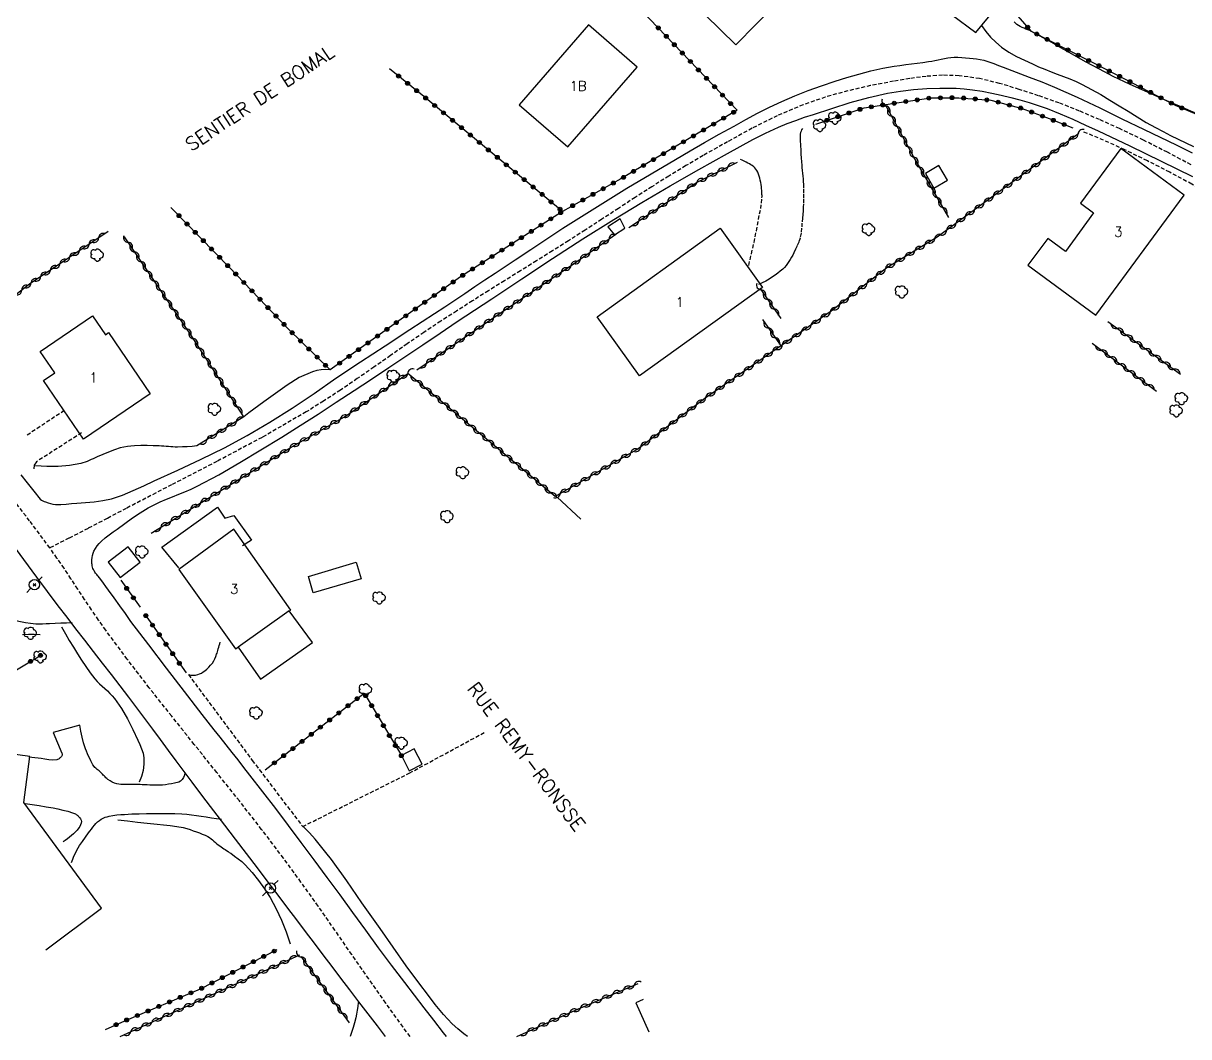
# Model space of a CAD drawing. Header units: millimetres. Extents: x 182998 to 184000, y 151998 to 153001.
# Drawn here: x 183202.9 to 183353.2, y 152000 to 152130.6 of the extents above; entities that cross this region are included whole.
import ezdxf
from ezdxf.enums import TextEntityAlignment as Align

# ---------------------------------------------------------------- set-up
doc = ezdxf.new("R2010")
doc.units = ezdxf.units.MM
doc.linetypes.add('DASHED', pattern=[0.75, 0.5, -0.25])
doc.layers.get('0').update_dxf_attribs({"linetype": 'CONTINUOUS'})
for name, color, linetype in [('W0001', 6, 'DASHED'), ('W0008', 7, 'CONTINUOUS'), ('W0017', 7, 'CONTINUOUS'), ('W0101', 7, 'CONTINUOUS'), ('W0104', 1, 'CONTINUOUS'), ('W0105', 7, 'CONTINUOUS'), ('W0112', 1, 'DASHED'), ('W0211', 2, 'CONTINUOUS'), ('W0214', 2, 'CONTINUOUS'), ('W0300', 7, 'CONTINUOUS'), ('W0310', 3, 'CONTINUOUS'), ('W0322', 7, 'CONTINUOUS'), ('W0323', 7, 'CONTINUOUS'), ('W0473', 7, 'CONTINUOUS'), ('W0989', 7, 'CONTINUOUS'), ('W0991', 7, 'CONTINUOUS')]:
    doc.layers.add(name, color=color, linetype=linetype)
doc.styles.get("Standard").update_dxf_attribs({"font": 'romans.shx', "width": 0.85})

# ---------------------------------------------------------------- blocks, each defined once
blk = doc.blocks.new('T300')
for p, q in [((-0.8, 0.51), (-0.86, 0.34)), ((-0.86, 0.34), (-0.86, 0.17)), ((-0.86, 0.17), (-0.74, 0.06)), ((-0.69, 0.63), (-0.8, 0.51)), ((-0.8, -0.06), (-0.74, 0.06)), ((-0.74, 0.06), (-0.69, 0.11)), ((-0.57, 0.69), (-0.69, 0.63)), ((-0.46, 0.69), (-0.57, 0.69)), ((-0.29, 0.63), (-0.46, 0.69)), ((-0.29, 0.63), (-0.17, 0.74)), ((-0.23, 0.57), (-0.29, 0.63)), ((-0.17, 0.74), (-0.06, 0.8)), ((-0.06, 0.8), (0.06, 0.8)), ((0.06, 0.8), (0.23, 0.74)), ((0.23, 0.74), (0.34, 0.63)), ((0.34, 0.63), (0.4, 0.51)), ((0.46, 0.46), (0.34, 0.46)), ((0.4, 0.51), (0.4, 0.46)), ((0.57, 0.4), (0.46, 0.46)), ((0.57, 0.4), (0.69, 0.29)), ((0.69, 0.29), (0.74, 0.17)), ((0.74, 0.06), (0.69, -0.17)), ((0.74, 0.17), (0.74, 0.06)), ((-0.8, -0.17), (-0.8, -0.06)), ((-0.8, -0.23), (-0.8, -0.17)), ((-0.74, -0.34), (-0.8, -0.23)), ((-0.69, -0.4), (-0.74, -0.34)), ((-0.51, -0.46), (-0.69, -0.4)), ((-0.4, -0.46), (-0.51, -0.46)), ((-0.4, -0.46), (-0.34, -0.46)), ((-0.34, -0.46), (-0.34, -0.4)), ((-0.34, -0.51), (-0.34, -0.46)), ((-0.29, -0.63), (-0.34, -0.51)), ((-0.17, -0.74), (-0.29, -0.63)), ((-0.06, -0.8), (-0.17, -0.74)), ((0.06, -0.8), (-0.06, -0.8)), ((0.17, -0.74), (0.06, -0.8)), ((0.23, -0.69), (0.17, -0.74)), ((0.29, -0.46), (0.23, -0.46)), ((0.29, -0.63), (0.23, -0.69)), ((0.46, -0.4), (0.29, -0.46)), ((0.34, -0.51), (0.29, -0.63)), ((0.34, -0.51), (0.34, -0.46)), ((0.57, -0.34), (0.46, -0.4)), ((0.63, -0.29), (0.57, -0.34)), ((0.69, -0.17), (0.63, -0.29))]:
    blk.add_line(p, q)
blk = doc.blocks.new('T473')
for p, q in [((-0.166667, 0.166667), (0.166667, -0.166667)), ((-0.166667, -0.166667), (0.166667, 0.166667)), ((0.500001, 0.500001), (1.000002, 1.000002)), ((-1.000002, -1.000002), (-0.500001, -0.500001))]:
    blk.add_line(p, q)
blk.add_ellipse((0, 0), major_axis=(0.471405, 0.471405), ratio=1, start_param=5.4977871438, end_param=11.780972451)
blk = doc.blocks.new('t310o')
at = {"color": 0, "linetype": 'Continuous'}
for centre, start, end in [((-0.5, 0.38), 216.8699, 323.1304), ((0.5, -0.37), 36.8699, 143.1303)]:
    blk.add_arc(centre, 0.625, start, end, dxfattribs=at)
blk = doc.blocks.new('t323o')
at = {"color": 0, "linetype": 'Continuous'}
for radius in [0.25, 0.15]:
    blk.add_circle((0, 0), radius, dxfattribs=at)
blk = doc.blocks.new('t322o')
at = {"color": 0, "linetype": 'Continuous'}
for radius in [0.25, 0.15]:
    blk.add_circle((0, 0), radius, dxfattribs=at)

msp = doc.modelspace()

# ---------------------------------------------------------------- linework, layer by layer
at = {"layer": 'W0001'}
for points in [[(183353.48, 152112.38), (183350.43, 152113.99), (183347.36, 152115.56), (183344.26, 152117.04), (183341.69, 152118.2), (183339.1, 152119.31), (183336.48, 152120.35), (183333.82, 152121.28), (183331.31, 152122.1), (183328.78, 152122.88), (183326.2, 152123.5), (183323.57, 152123.87), (183321.43, 152123.93), (183319.31, 152123.78), (183317.2, 152123.5), (183315.11, 152123.15), (183312.15, 152122.59), (183309.21, 152121.92), (183306.31, 152121.11), (183303.46, 152120.12), (183300.11, 152118.71), (183296.86, 152117.09), (183293.69, 152115.35), (183290.54, 152113.57), (183288.32, 152112.27), (183286.12, 152110.93), (183283.94, 152109.56), (183281.78, 152108.17), (183279.63, 152106.76), (183277.48, 152105.36), (183275.32, 152103.96), (183273.16, 152102.57), (183271.1, 152101.28), (183269.04, 152099.99), (183266.98, 152098.71), (183264.92, 152097.42), (183262.86, 152096.14), (183260.8, 152094.84), (183258.75, 152093.53), (183256.71, 152092.22), (183254.53, 152090.77), (183252.37, 152089.29), (183250.23, 152087.8), (183248.09, 152086.3), (183245.94, 152084.81), (183243.77, 152083.34), (183241.58, 152081.91), (183239.36, 152080.53), (183233.65, 152077.24), (183227.83, 152074.14), (183221.98, 152071.12), (183216.13, 152068.08), (183213.68, 152066.79), (183211.21, 152065.51), (183208.74, 152064.24), (183206.27, 152062.98)], [(183206.27, 152062.98), (183203.66, 152066.49), (183201, 152069.95)], [(183252.75, 152000), (183251.84, 152001.22), (183249.61, 152004.31), (183247.41, 152007.42), (183245.23, 152010.55), (183243.06, 152013.69), (183240.88, 152016.81), (183238.67, 152019.91), (183236.41, 152022.99), (183233.6, 152026.7), (183230.73, 152030.37), (183227.83, 152034.02), (183224.91, 152037.65), (183222, 152041.29), (183219.11, 152044.95), (183216.27, 152048.64), (183213.49, 152052.38), (183212.56, 152053.69), (183211.65, 152055.01), (183210.76, 152056.34), (183209.88, 152057.68), (183209, 152059.02), (183208.11, 152060.36), (183207.2, 152061.68), (183206.27, 152062.98)]]:
    msp.add_lwpolyline(points, dxfattribs=at)
at = {"layer": 'W0008'}
for points in [[(183243.16, 152084.89), (183246.35, 152086.97), (183249.54, 152089.05), (183252.73, 152091.14), (183255.91, 152093.23), (183257.21, 152094.09), (183258.51, 152094.95), (183259.81, 152095.81), (183261.11, 152096.68), (183262.4, 152097.54), (183263.7, 152098.4), (183265, 152099.26), (183266.3, 152100.12), (183268.34, 152101.48), (183270.39, 152102.84), (183272.44, 152104.2), (183274.51, 152105.52), (183277.6, 152107.45), (183280.71, 152109.35), (183283.84, 152111.22), (183286.98, 152113.07), (183288.86, 152114.17), (183290.74, 152115.25), (183292.63, 152116.32), (183294.53, 152117.37), (183296.05, 152118.2), (183297.57, 152119.03), (183299.11, 152119.82), (183300.68, 152120.56), (183302.37, 152121.29), (183304.08, 152121.95), (183305.82, 152122.57), (183307.56, 152123.15), (183309.09, 152123.63), (183310.62, 152124.08), (183312.17, 152124.48), (183313.73, 152124.83), (183314.46, 152124.98), (183315.2, 152125.1), (183315.94, 152125.2), (183316.68, 152125.3), (183317.41, 152125.39), (183318.15, 152125.48), (183318.89, 152125.58), (183319.63, 152125.69), (183320.04, 152125.76), (183320.45, 152125.84), (183320.86, 152125.92), (183321.27, 152126.01), (183321.68, 152126.08), (183322.1, 152126.15), (183322.51, 152126.21), (183322.93, 152126.24), (183323.42, 152126.25), (183323.91, 152126.22), (183324.4, 152126.18), (183324.89, 152126.13), (183325.36, 152126.08), (183325.83, 152126.03), (183326.3, 152125.95), (183326.76, 152125.85), (183327.4, 152125.67), (183328.03, 152125.43), (183328.65, 152125.19), (183329.27, 152124.95), (183330.93, 152124.33), (183332.59, 152123.7), (183334.24, 152123.06), (183335.88, 152122.38), (183338.8, 152121.08), (183341.7, 152119.72), (183344.57, 152118.32), (183347.45, 152116.93), (183349.52, 152115.94), (183351.58, 152114.95), (183353.64, 152113.94)], [(183293.71, 152113.84), (183295.31, 152114.76), (183296.95, 152115.64), (183298.61, 152116.46), (183300.29, 152117.23), (183301.39, 152117.69), (183302.52, 152118.11), (183303.64, 152118.51), (183304.78, 152118.88), (183307.14, 152119.65), (183309.51, 152120.4), (183311.91, 152121.07), (183314.34, 152121.61), (183316.01, 152121.89), (183317.7, 152122.08), (183319.39, 152122.21), (183321.09, 152122.27), (183322.14, 152122.28), (183323.19, 152122.24), (183324.23, 152122.17), (183325.28, 152122.05), (183326.53, 152121.87), (183327.77, 152121.63), (183329.01, 152121.36), (183330.23, 152121.06), (183331.42, 152120.75), (183332.61, 152120.41), (183333.78, 152120.04), (183334.94, 152119.63), (183336.61, 152118.97), (183338.25, 152118.25), (183339.88, 152117.49), (183341.5, 152116.74), (183345.58, 152114.82), (183349.64, 152112.87), (183353.68, 152110.89)], [(183216.74, 152053.51), (183216.02, 152054.53), (183215.3, 152055.54), (183214.58, 152056.55), (183213.85, 152057.56), (183213.52, 152058.01), (183213.19, 152058.46), (183212.86, 152058.9), (183212.53, 152059.35), (183212.44, 152059.45), (183212.36, 152059.55), (183212.27, 152059.65), (183212.18, 152059.75), (183212.1, 152059.86), (183212.02, 152059.97), (183211.95, 152060.08), (183211.89, 152060.2), (183211.83, 152060.35), (183211.79, 152060.51), (183211.75, 152060.67), (183211.73, 152060.83), (183211.71, 152060.99), (183211.7, 152061.15), (183211.69, 152061.31), (183211.7, 152061.47), (183211.73, 152061.75), (183211.78, 152062.03), (183211.87, 152062.31), (183211.97, 152062.57), (183212.17, 152062.93), (183212.4, 152063.26), (183212.66, 152063.57), (183212.94, 152063.87), (183213.41, 152064.3), (183213.91, 152064.68), (183214.43, 152065.05), (183214.95, 152065.41), (183215.93, 152066.13), (183216.92, 152066.85), (183217.93, 152067.53), (183218.97, 152068.16), (183219.74, 152068.56), (183220.52, 152068.93), (183221.31, 152069.27), (183222.11, 152069.59), (183222.92, 152069.9), (183223.71, 152070.23), (183224.5, 152070.57), (183225.28, 152070.95), (183228.06, 152072.43), (183230.8, 152074.01), (183233.5, 152075.64), (183236.19, 152077.28), (183238.55, 152078.75), (183240.89, 152080.25), (183243.23, 152081.77), (183245.55, 152083.29), (183247.78, 152084.75), (183249.99, 152086.23), (183252.21, 152087.71), (183254.41, 152089.19), (183256.62, 152090.68), (183258.83, 152092.16), (183261.05, 152093.64), (183263.27, 152095.11), (183267.18, 152097.69), (183271.1, 152100.28), (183275.04, 152102.84), (183279.02, 152105.33), (183282.65, 152107.53), (183286.31, 152109.68), (183290, 152111.78), (183293.71, 152113.84)], [(183205.03, 152069.27), (183205.2, 152069.16), (183205.37, 152069.07), (183205.54, 152068.98), (183205.72, 152068.91), (183206.04, 152068.8), (183206.36, 152068.71), (183206.68, 152068.65), (183207.02, 152068.6), (183207.7, 152068.58), (183208.39, 152068.63), (183209.07, 152068.7), (183209.74, 152068.77), (183210.87, 152068.86), (183211.99, 152068.95), (183213.12, 152069.09), (183214.23, 152069.32), (183215.66, 152069.78), (183217.04, 152070.37), (183218.39, 152071.01), (183219.74, 152071.64), (183222.77, 152073.02), (183225.8, 152074.42), (183228.79, 152075.9), (183231.73, 152077.48), (183234.67, 152079.2), (183237.55, 152081.01), (183240.39, 152082.9), (183243.16, 152084.89)], [(183202.54, 152072.42), (183203.37, 152071.36), (183204.2, 152070.31), (183205.03, 152069.27)], [(183201.79, 152062.94), (183204.54, 152059.22), (183207.32, 152055.52), (183208.45, 152054.04), (183209.59, 152052.56), (183210.73, 152051.09), (183211.88, 152049.62), (183213.02, 152048.15), (183214.17, 152046.68), (183215.31, 152045.21), (183216.44, 152043.73), (183217.47, 152042.37), (183218.49, 152041), (183219.51, 152039.64), (183220.52, 152038.27), (183221.54, 152036.89), (183222.55, 152035.52), (183223.57, 152034.16), (183224.59, 152032.79), (183225.99, 152030.95), (183227.39, 152029.1), (183228.79, 152027.26), (183230.19, 152025.42), (183231.6, 152023.58), (183233, 152021.74), (183234.4, 152019.9), (183235.81, 152018.06), (183236.95, 152016.55), (183238.09, 152015.05), (183239.22, 152013.54), (183240.36, 152012.03), (183241.5, 152010.53), (183242.64, 152009.02), (183243.78, 152007.52), (183244.92, 152006.02), (183246.11, 152004.47), (183247.3, 152002.92), (183248.49, 152001.37), (183249.55, 152000)], [(183257.45, 152000), (183257.07, 152000.49), (183255.81, 152002.1), (183254.55, 152003.71), (183253.3, 152005.33), (183252.06, 152006.96), (183250.37, 152009.2), (183248.69, 152011.45), (183247.03, 152013.72), (183245.37, 152015.98), (183243.71, 152018.25), (183242.05, 152020.51), (183240.38, 152022.77), (183238.7, 152025.03), (183237.06, 152027.2), (183235.41, 152029.38), (183233.75, 152031.54), (183232.09, 152033.7), (183231.32, 152034.68), (183230.56, 152035.66), (183229.79, 152036.63), (183229.02, 152037.6), (183228.25, 152038.57), (183227.47, 152039.55), (183226.71, 152040.52), (183225.94, 152041.5), (183223.63, 152044.49), (183221.32, 152047.49), (183219.03, 152050.5), (183216.74, 152053.51)]]:
    msp.add_lwpolyline(points, dxfattribs=at)
at = {"layer": 'W0017'}
for points in [[(183201.87, 152053.65), (183202.5, 152053.49), (183203.15, 152053.36), (183203.8, 152053.27), (183204.45, 152053.21), (183204.9, 152053.19), (183205.35, 152053.21), (183205.8, 152053.24), (183206.25, 152053.26), (183206.98, 152053.29), (183207.71, 152053.31), (183208.44, 152053.34), (183209.17, 152053.37)], [(183210.13, 152040.12), (183206.69, 152039.18)], [(183206.69, 152039.18), (183207.82, 152036.54)], [(183223.68, 152034.01), (183223.63, 152033.7), (183223.51, 152033.4), (183223.33, 152033.13), (183223.11, 152032.9), (183222.93, 152032.8), (183222.74, 152032.75), (183222.55, 152032.72), (183222.36, 152032.68), (183221.97, 152032.59), (183221.58, 152032.52), (183221.19, 152032.45), (183220.79, 152032.41), (183220.47, 152032.39), (183220.14, 152032.39), (183219.82, 152032.39), (183219.49, 152032.4), (183219.17, 152032.42), (183218.85, 152032.44), (183218.53, 152032.45), (183218.2, 152032.46), (183217.92, 152032.47), (183217.63, 152032.47), (183217.34, 152032.47), (183217.06, 152032.47), (183216.77, 152032.47), (183216.49, 152032.47), (183216.2, 152032.48), (183215.92, 152032.49), (183215.67, 152032.5), (183215.42, 152032.5), (183215.17, 152032.52), (183214.92, 152032.57), (183214.62, 152032.68), (183214.32, 152032.81), (183214.04, 152032.97), (183213.77, 152033.15), (183213.64, 152033.25), (183213.51, 152033.36), (183213.4, 152033.47), (183213.28, 152033.59), (183213.17, 152033.71), (183213.06, 152033.83), (183212.95, 152033.95), (183212.83, 152034.06), (183212.73, 152034.15), (183212.62, 152034.24), (183212.51, 152034.33), (183212.4, 152034.42), (183212.3, 152034.51), (183212.19, 152034.6), (183212.1, 152034.7), (183212, 152034.8), (183211.83, 152035.04), (183211.69, 152035.3), (183211.55, 152035.56), (183211.42, 152035.82), (183211.27, 152036.13), (183211.13, 152036.45), (183210.99, 152036.77), (183210.87, 152037.09), (183210.64, 152037.84), (183210.44, 152038.59), (183210.27, 152039.35), (183210.13, 152040.12)], [(183207.82, 152036.54), (183207.85, 152036.45), (183207.87, 152036.36), (183207.87, 152036.27), (183207.84, 152036.18), (183207.79, 152036.08), (183207.71, 152036), (183207.62, 152035.94), (183207.54, 152035.88), (183207.46, 152035.81), (183207.38, 152035.75), (183207.28, 152035.69), (183207.18, 152035.66), (183206.66, 152035.61), (183206.14, 152035.67), (183205.64, 152035.77), (183205.14, 152035.85), (183204.75, 152035.89), (183204.36, 152035.94), (183203.97, 152035.99), (183203.57, 152036.04)], [(183203.08, 152030.04), (183203.98, 152029.92), (183204.89, 152029.78), (183205.79, 152029.63), (183206.69, 152029.46), (183207.32, 152029.33), (183207.95, 152029.2), (183208.58, 152029.04), (183209.19, 152028.85), (183209.32, 152028.81), (183209.45, 152028.76), (183209.57, 152028.7), (183209.69, 152028.63), (183209.77, 152028.57), (183209.85, 152028.51), (183209.93, 152028.44), (183209.99, 152028.36), (183210.1, 152028.22), (183210.22, 152028.08), (183210.31, 152027.91), (183210.35, 152027.72), (183210.33, 152027.49), (183210.25, 152027.27), (183210.14, 152027.08), (183210.02, 152026.9), (183209.82, 152026.62), (183209.58, 152026.37), (183209.34, 152026.13), (183209.08, 152025.91), (183208.82, 152025.68), (183208.55, 152025.47), (183208.27, 152025.27), (183207.98, 152025.08)], [(183209.08, 152022.43), (183209.23, 152022.85), (183209.39, 152023.25), (183209.57, 152023.65), (183209.77, 152024.03), (183210.11, 152024.61), (183210.48, 152025.16), (183210.87, 152025.7), (183211.26, 152026.24), (183211.44, 152026.49), (183211.63, 152026.74), (183211.82, 152026.99), (183212.03, 152027.23), (183212.23, 152027.44), (183212.44, 152027.66), (183212.67, 152027.85), (183212.91, 152028.03), (183213.15, 152028.16), (183213.41, 152028.26), (183213.67, 152028.34), (183213.93, 152028.41), (183214.42, 152028.51), (183214.92, 152028.56), (183215.42, 152028.6), (183215.92, 152028.63), (183216.85, 152028.69), (183217.79, 152028.72), (183218.73, 152028.73), (183219.66, 152028.74), (183220.57, 152028.76), (183221.48, 152028.77), (183222.39, 152028.76), (183223.3, 152028.72), (183223.93, 152028.66), (183224.56, 152028.57), (183225.18, 152028.48), (183225.81, 152028.39), (183226.46, 152028.3), (183227.11, 152028.21), (183227.77, 152028.12), (183228.42, 152028.03)], [(183246.05, 152004.37), (183246, 152003.87), (183245.94, 152003.38), (183245.85, 152002.89), (183245.75, 152002.41), (183245.59, 152001.77), (183245.4, 152001.15), (183245.19, 152000.52), (183245.01, 152000)]]:
    msp.add_lwpolyline(points, dxfattribs=at)
at = {"layer": 'W0101'}
for points in [[(183294.78, 152127.86), (183305.25, 152138.55), (183299.29, 152144.39), (183288.82, 152133.7), (183294.78, 152127.86)], [(183266.83, 152120.12), (183273.1, 152114.69), (183282.02, 152124.98), (183275.75, 152130.41), (183266.83, 152120.12)], [(183344.43, 152114.49), (183339.23, 152107.42), (183340.92, 152106.18), (183337.27, 152101.22), (183335, 152102.89), (183332.45, 152099.42), (183341.19, 152092.99), (183352.59, 152108.48), (183344.43, 152114.49)], [(183276.88, 152092.8), (183292.74, 152104.2), (183298.22, 152096.57), (183282.36, 152085.17), (183276.88, 152092.8)], [(183206.91, 152085.55), (183205.03, 152088.32), (183211.79, 152092.92), (183213.45, 152090.48), (183213.85, 152090.75), (183219.22, 152082.85), (183210.6, 152076.99), (183205.45, 152084.57), (183206.91, 152085.55)]]:
    msp.add_lwpolyline(points, close=True, dxfattribs=at)
for points in [[(183237.15, 152054.89), (183237.35, 152054.97), (183229.99, 152065.41), (183222.91, 152060.2)], [(183222.91, 152060.2), (183230.21, 152049.98), (183230.57, 152050.2)], [(183237.15, 152054.89), (183230.57, 152050.2)], [(183212.94, 152016.54), (183202.91, 152030.18), (183203.68, 152036.1), (183196.8, 152037.03), (183195.94, 152031.5), (183190.12, 152032.07)], [(183205.78, 152011.16), (183212.94, 152016.54)], [(183282.81, 152004.76), (183281.86, 152004.33)], [(183281.86, 152004.33), (183283.55, 152000.58)]]:
    msp.add_lwpolyline(points, dxfattribs=at)
at = {"layer": 'W0104'}
for points in [[(183322.6, 152131.75), (183325.74, 152129.44), (183332.08, 152137.18), (183329.46, 152139.46)], [(183319.22, 152111.28), (183320.32, 152109.38), (183322.07, 152110.4), (183320.97, 152112.3), (183319.22, 152111.28)], [(183213.82, 152061.14), (183215.36, 152059.16), (183217.91, 152061.14), (183216.37, 152063.12), (183213.82, 152061.14)], [(183239.63, 152059.32), (183245.8, 152061.14), (183246.43, 152059.01), (183240.26, 152057.19), (183239.63, 152059.32)], [(183251.62, 152036.21), (183252.64, 152034.23), (183254.31, 152035.09), (183253.29, 152037.07), (183251.62, 152036.21)]]:
    msp.add_lwpolyline(points, close=True, dxfattribs=at)
for points in [[(183222.91, 152060.42), (183220.71, 152063.1), (183227.9, 152068.25), (183228.83, 152066.84), (183230.02, 152067.17), (183232.28, 152063.98), (183231.12, 152063.26)], [(183230.57, 152050.2), (183233.44, 152046.07), (183240.16, 152050.78), (183237.15, 152054.89)]]:
    msp.add_lwpolyline(points, dxfattribs=at)
at = {"layer": 'W0105'}
msp.add_lwpolyline([(183279.85, 152105.41), (183278.25, 152104.39), (183279.11, 152103.35), (183280.43, 152104.23)], close=True, dxfattribs=at)
at = {"layer": 'W0112'}
for points in [[(183303.35, 152117.04), (183303.25, 152116.88), (183303.18, 152116.71), (183303.12, 152116.53), (183303.07, 152116.35), (183303.06, 152116.23), (183303.06, 152116.1), (183303.07, 152115.98), (183303.07, 152115.85), (183303.08, 152115.59), (183303.08, 152115.33), (183303.09, 152115.07), (183303.1, 152114.81), (183303.13, 152114.29), (183303.16, 152113.77), (183303.2, 152113.26), (183303.24, 152112.74), (183303.27, 152112.38), (183303.3, 152112.02), (183303.34, 152111.66), (183303.37, 152111.3), (183303.41, 152110.93), (183303.44, 152110.57), (183303.47, 152110.21), (183303.49, 152109.85), (183303.5, 152109.23), (183303.51, 152108.61), (183303.5, 152107.99), (183303.49, 152107.37), (183303.46, 152106.91), (183303.43, 152106.45), (183303.39, 152105.98), (183303.35, 152105.52), (183303.3, 152104.87), (183303.25, 152104.21), (183303.18, 152103.55), (183303.05, 152102.91), (183302.89, 152102.42), (183302.69, 152101.95), (183302.47, 152101.49), (183302.25, 152101.03), (183302.1, 152100.74), (183301.95, 152100.46), (183301.79, 152100.18), (183301.61, 152099.9), (183301.43, 152099.65), (183301.24, 152099.4), (183301.03, 152099.16), (183300.81, 152098.94), (183300.5, 152098.66), (183300.18, 152098.4), (183299.84, 152098.15), (183299.49, 152097.92), (183299.06, 152097.65), (183298.62, 152097.39), (183298.16, 152097.15), (183297.7, 152096.93)], [(183356.4, 152108.31), (183353.58, 152109.89), (183350.73, 152111.42), (183347.85, 152112.89), (183344.94, 152114.31), (183343.58, 152114.94), (183342.21, 152115.55), (183340.83, 152116.13), (183339.44, 152116.68)], [(183296.43, 152099.41), (183296.78, 152100.89), (183297.11, 152102.37), (183297.41, 152103.86), (183297.7, 152105.36), (183297.83, 152106.05), (183297.97, 152106.74), (183298.08, 152107.44), (183298.14, 152108.14), (183298.15, 152108.28), (183298.15, 152108.42), (183298.14, 152108.57), (183298.14, 152108.71), (183298.13, 152108.85), (183298.11, 152108.99), (183298.1, 152109.13), (183298.09, 152109.27), (183298.06, 152109.55), (183298.02, 152109.84), (183297.98, 152110.12), (183297.92, 152110.4), (183297.86, 152110.67), (183297.79, 152110.93), (183297.7, 152111.19), (183297.59, 152111.45), (183297.48, 152111.63), (183297.36, 152111.81), (183297.22, 152111.98), (183297.07, 152112.13), (183296.89, 152112.27), (183296.71, 152112.39), (183296.51, 152112.5), (183296.32, 152112.6), (183296.09, 152112.73), (183295.85, 152112.85), (183295.6, 152112.96), (183295.36, 152113.07)], [(183208.14, 152080.7), (183203.24, 152077.45)], [(183210.38, 152077.83), (183204.54, 152074.09), (183204.26, 152073.67), (183204.18, 152073.01)], [(183224.15, 152046.65), (183232.39, 152035.6), (183238.89, 152027.06), (183252.64, 152033.95), (183262.38, 152039.22)]]:
    msp.add_lwpolyline(points, dxfattribs=at)
at = {"layer": 'W0211'}
for points in [[(183326.46, 152130.35), (183327.01, 152129.57), (183327.63, 152128.85), (183328.3, 152128.18), (183329.02, 152127.56), (183329.96, 152126.91), (183330.97, 152126.36), (183331.99, 152125.87), (183333.02, 152125.39), (183333.81, 152125.03), (183334.61, 152124.7), (183335.42, 152124.38), (183336.23, 152124.08), (183337.04, 152123.77), (183337.85, 152123.45), (183338.65, 152123.11), (183339.43, 152122.74), (183340.66, 152122.11), (183341.85, 152121.43), (183343.03, 152120.73), (183344.2, 152120), (183345.37, 152119.28), (183346.53, 152118.56), (183347.71, 152117.85), (183348.91, 152117.18), (183349.88, 152116.66), (183350.85, 152116.16), (183351.83, 152115.68), (183352.82, 152115.2), (183353.8, 152114.72)], [(183242.44, 152085.93), (183241.86, 152085.98), (183241.29, 152085.96), (183240.71, 152085.87), (183240.15, 152085.71), (183238.45, 152084.96), (183236.87, 152083.97), (183235.38, 152082.89), (183233.9, 152081.83), (183233.24, 152081.37), (183232.59, 152080.89), (183231.94, 152080.4), (183231.31, 152079.9)], [(183225.25, 152076.13), (183224.63, 152076.06), (183224, 152076.02), (183223.37, 152076), (183222.75, 152075.99), (183222.45, 152075.99), (183222.16, 152076.01), (183221.87, 152076.03), (183221.57, 152076.05), (183221.28, 152076.07), (183220.99, 152076.09), (183220.7, 152076.11), (183220.4, 152076.13), (183219.61, 152076.15), (183218.81, 152076.18), (183218.01, 152076.19), (183217.21, 152076.15), (183216.74, 152076.11), (183216.28, 152076.06), (183215.82, 152075.98), (183215.36, 152075.88), (183214.6, 152075.64), (183213.86, 152075.34), (183213.12, 152075.03), (183212.39, 152074.72), (183212.12, 152074.61), (183211.86, 152074.49), (183211.61, 152074.37), (183211.35, 152074.25), (183211.09, 152074.14), (183210.82, 152074.03), (183210.54, 152073.94), (183210.27, 152073.87), (183208.82, 152073.61), (183207.36, 152073.48), (183205.89, 152073.48), (183204.43, 152073.59)], [(183207.79, 152052.82), (183208.28, 152051.93), (183208.79, 152051.05), (183209.31, 152050.18), (183209.85, 152049.32), (183210.38, 152048.5), (183210.92, 152047.68), (183211.48, 152046.87), (183212.09, 152046.1), (183212.38, 152045.76), (183212.7, 152045.45), (183213.03, 152045.15), (183213.37, 152044.85), (183213.7, 152044.55), (183214.02, 152044.24), (183214.33, 152043.91), (183214.62, 152043.56), (183215.5, 152042.29), (183216.28, 152040.96), (183216.98, 152039.59), (183217.62, 152038.19), (183217.87, 152037.65), (183218.11, 152037.09), (183218.3, 152036.51), (183218.39, 152035.91), (183218.4, 152035.1), (183218.3, 152034.3), (183218.09, 152033.51), (183217.79, 152032.77)], [(183215.03, 152027.92), (183216.3, 152027.79), (183217.57, 152027.65), (183218.84, 152027.51), (183220.1, 152027.37), (183220.95, 152027.27), (183221.8, 152027.19), (183222.65, 152027.08), (183223.49, 152026.93), (183223.93, 152026.81), (183224.36, 152026.68), (183224.78, 152026.53), (183225.2, 152026.37), (183225.57, 152026.24), (183225.94, 152026.1), (183226.31, 152025.95), (183226.66, 152025.77), (183226.87, 152025.64), (183227.07, 152025.49), (183227.26, 152025.34), (183227.45, 152025.18), (183227.63, 152025.02), (183227.82, 152024.86), (183228.01, 152024.7), (183228.2, 152024.56), (183228.37, 152024.44), (183228.55, 152024.32), (183228.73, 152024.2), (183228.9, 152024.09), (183229.08, 152023.98), (183229.26, 152023.86), (183229.43, 152023.74), (183229.61, 152023.62), (183230.09, 152023.27), (183230.57, 152022.92), (183231.04, 152022.54), (183231.48, 152022.13), (183232.38, 152021.16), (183233.21, 152020.12), (183233.97, 152019.04), (183234.68, 152017.92), (183235.46, 152016.48), (183236.15, 152015.01), (183236.75, 152013.49), (183237.27, 152011.94)], [(183260.14, 152000), (183259.66, 152000.35), (183258.9, 152000.97), (183258.18, 152001.64), (183257.04, 152002.84), (183256, 152004.13), (183255, 152005.45), (183254.02, 152006.76), (183252.26, 152009.12), (183250.56, 152011.52), (183248.88, 152013.92), (183247.18, 152016.32), (183246.53, 152017.25), (183245.88, 152018.18), (183245.23, 152019.12), (183244.58, 152020.06), (183243.93, 152020.99), (183243.27, 152021.92), (183242.59, 152022.83), (183241.89, 152023.73), (183241.2, 152024.58), (183240.49, 152025.42), (183239.75, 152026.24), (183239, 152027.04)]]:
    msp.add_lwpolyline(points, dxfattribs=at)
at = {"layer": 'W0214'}
msp.add_lwpolyline([(183353.98, 152119.07), (183353.14, 152119.43), (183352.3, 152119.8), (183350.08, 152120.77), (183347.86, 152121.73), (183345.64, 152122.72), (183343.46, 152123.76), (183341.66, 152124.69), (183339.89, 152125.66), (183338.13, 152126.65), (183336.38, 152127.65), (183335.51, 152128.14), (183334.65, 152128.63), (183333.78, 152129.11), (183332.91, 152129.57), (183332.67, 152129.69), (183332.43, 152129.79), (183332.18, 152129.88), (183331.94, 152129.98), (183331.69, 152130.08), (183331.45, 152130.19), (183331.22, 152130.33), (183331, 152130.48), (183330.67, 152130.81)], dxfattribs=at)
at = {"layer": 'W0300'}
for points in [[(183271.73, 152069.52), (183274.76, 152066.71)], [(183205.01, 152051.8), (183204.26, 152051.81), (183203.52, 152051.81), (183202.77, 152051.8)], [(183224.15, 152046.65), (183224.45, 152046.6), (183224.75, 152046.58), (183225.06, 152046.59), (183225.36, 152046.65), (183225.6, 152046.74), (183225.83, 152046.86), (183226.04, 152047), (183226.25, 152047.15), (183226.52, 152047.37), (183226.78, 152047.6), (183227.02, 152047.86), (183227.24, 152048.14), (183227.41, 152048.41), (183227.55, 152048.69), (183227.67, 152048.98), (183227.79, 152049.27), (183227.85, 152049.44), (183227.91, 152049.61), (183227.96, 152049.78), (183228.01, 152049.96), (183228.07, 152050.18), (183228.14, 152050.4), (183228.2, 152050.62), (183228.26, 152050.84)]]:
    msp.add_lwpolyline(points, dxfattribs=at)
at = {"layer": 'W0310'}
for points in [[(183322.22, 152105.58), (183317.7, 152113.43), (183314.06, 152120.1)], [(183338.99, 152116.41), (183320.73, 152103.05)], [(183280.98, 152104.28), (183287.45, 152108.61), (183289.71, 152110.1), (183294.97, 152112.71)], [(183213.79, 152103.77), (183203.65, 152097.01), (183193.16, 152088.88)], [(183253.6, 152085.93), (183264.37, 152093.24), (183273.84, 152099.6), (183279.27, 152103.43)], [(183231.31, 152079.9), (183224.53, 152090.34), (183215.89, 152103.09)], [(183320.73, 152103.05), (183314.23, 152099.08), (183307.07, 152093.49), (183290.93, 152082.38), (183282.17, 152075.77), (183271.48, 152069.63), (183252.47, 152085.49)], [(183297.87, 152096.49), (183300.57, 152092.55)], [(183298.2, 152092.44), (183300.68, 152088.86)], [(183342.74, 152092.16), (183352.14, 152085.39)], [(183340.73, 152089.38), (183349.02, 152083.18)], [(183219.33, 152064.89), (183229.33, 152071), (183237.4, 152075.96), (183244.29, 152079.9), (183252.47, 152085.49)], [(183231.31, 152079.9), (183225.25, 152076.13)], [(183215.35, 152000), (183238.53, 152010.51)], [(183238.7, 152010.26), (183244.9, 152001.78)], [(183266.53, 152000), (183274.48, 152003.57), (183282.16, 152006.84)]]:
    msp.add_lwpolyline(points, dxfattribs=at)
at = {"layer": 'W0322'}
for points in [[(183294.92, 152119.41), (183279.93, 152110.56), (183272.41, 152106.38)], [(183272.41, 152106.38), (183259.24, 152097.95), (183242.44, 152085.93)]]:
    msp.add_lwpolyline(points, dxfattribs=at)
at = {"layer": 'W0323'}
for points in [[(183243.01, 152171), (183250.45, 152163.81), (183258.69, 152155.82), (183268.03, 152146.26), (183280.62, 152134.36), (183294.92, 152119.41)], [(183361.36, 152115.86), (183351.5, 152120.04), (183342.55, 152124.67), (183332.91, 152129.57), (183329.46, 152133.51)], [(183272.41, 152106.38), (183254.51, 152121.2), (183250.09, 152124.77)], [(183305.08, 152117.64), (183311.34, 152119.71), (183315.55, 152120.37), (183319.9, 152121.01), (183323.54, 152121.03), (183327.67, 152120.7), (183331.72, 152119.63), (183335.17, 152118.33), (183338.25, 152117.15)], [(183221.89, 152106.89), (183229.44, 152099.16), (183237.04, 152091.22), (183242.44, 152085.93)], [(183215.45, 152058.83), (183217.93, 152055.33)], [(183218.5, 152054.47), (183223.85, 152046.9)], [(183185.11, 152038.76), (183188.59, 152040.59), (183201.98, 152047.28), (183205.2, 152049.21)], [(183234.07, 152034.36), (183246.82, 152044.25), (183251.62, 152036.21)], [(183213.45, 152000.92), (183215.94, 152002.02), (183225.72, 152006.15), (183235.59, 152011.2)]]:
    msp.add_lwpolyline(points, dxfattribs=at)

# ---------------------------------------------------------------- block references
at = {"layer": 'W0300'}
for p in [(183307.56, 152118.39), (183305.61, 152117.45), (183311.92, 152104.04), (183212.41, 152100.73), (183316.19, 152095.99), (183250.62, 152085.11), (183352.27, 152082.22), (183227.54, 152080.86), (183351.59, 152080.65), (183259.55, 152072.68), (183257.54, 152067.01), (183218.17, 152062.46), (183248.78, 152056.54), (183203.79, 152051.97), (183205.06, 152048.94), (183247.04, 152044.7), (183232.91, 152041.69), (183251.62, 152037.81)]:
    msp.add_blockref('T300', p, dxfattribs=at)
at = {"layer": 'W0310'}
for p, rotation in [((183314.14, 152119.96), 118.6134104702754), ((183314.85, 152118.65), 118.6134104702754), ((183315.57, 152117.33), 118.6134104702754), ((183316.29, 152116.01), 118.6134104702754), ((183338.89, 152116.33), 216.1892965097897), ((183317.01, 152114.7), 118.6134104702754), ((183336.47, 152114.56), 216.1892965097897), ((183337.68, 152115.44), 216.1892965097897), ((183317.73, 152113.38), 119.920737315872), ((183335.26, 152113.67), 216.1892965097897), ((183293.75, 152112.1), 26.44788812110188), ((183318.48, 152112.08), 119.920737315872), ((183332.84, 152111.9), 216.1892965097897), ((183334.05, 152112.79), 216.1892965097897), ((183291.06, 152110.77), 26.44788812110188), ((183292.41, 152111.44), 26.44788812110188), ((183319.23, 152110.78), 119.920737315872), ((183330.42, 152110.13), 216.1892965097897), ((183331.63, 152111.02), 216.1892965097897), ((183288.47, 152109.28), 33.36933328288487), ((183289.72, 152110.1), 26.44788812110188), ((183319.97, 152109.48), 119.920737315872), ((183329.21, 152109.24), 216.1892965097897), ((183285.97, 152107.62), 33.7492409367562), ((183287.22, 152108.45), 33.7492409367562), ((183320.72, 152108.18), 119.920737315872), ((183321.47, 152106.88), 119.920737315872), ((183326.78, 152107.47), 216.1892965097897), ((183327.99, 152108.36), 216.1892965097897), ((183283.47, 152105.95), 33.7492409367562), ((183284.72, 152106.78), 33.7492409367562), ((183324.36, 152105.7), 216.1892965097897), ((183325.57, 152106.59), 216.1892965097897), ((183282.23, 152105.12), 33.7492409367562), ((183323.15, 152104.82), 216.1892965097897), ((183212.57, 152102.96), 213.7253367348383), ((183216.37, 152102.39), 124.1272640061308), ((183278.4, 152102.81), 35.20912328382824), ((183320.42, 152102.86), 211.3932167964028), ((183321.94, 152103.93), 216.1892965097897), ((183210.08, 152101.3), 213.7253367348383), ((183211.33, 152102.13), 213.7253367348383), ((183217.21, 152101.15), 124.1272640061308), ((183275.95, 152101.08), 35.20912328382824), ((183277.17, 152101.95), 35.20912328382824), ((183317.86, 152101.3), 211.3932167964028), ((183319.14, 152102.08), 211.3932167964028), ((183207.58, 152099.63), 213.7253367348383), ((183208.83, 152100.46), 213.7253367348383), ((183218.05, 152099.9), 124.1272640061308), ((183274.72, 152100.22), 35.20912328382824), ((183315.3, 152099.73), 211.3932167964028), ((183316.58, 152100.51), 211.3932167964028), ((183206.34, 152098.8), 213.7253367348383), ((183218.89, 152098.66), 124.1272640061308), ((183272.25, 152098.52), 33.88477340639776), ((183273.49, 152099.36), 33.88477340639776), ((183312.86, 152098.01), 217.9845766932449), ((183314.04, 152098.93), 217.9845766932449), ((183203.84, 152097.13), 213.7253367348383), ((183205.09, 152097.96), 213.7253367348383), ((183219.74, 152097.42), 124.1272640061308), ((183269.75, 152096.85), 33.88477340639776), ((183271, 152097.69), 33.88477340639776), ((183311.67, 152097.08), 217.9845766932449), ((183202.65, 152096.23), 217.7527898358664), ((183220.58, 152096.18), 124.1272640061308), ((183221.42, 152094.94), 124.1272640061308), ((183267.26, 152095.18), 33.88477340639776), ((183268.51, 152096.02), 33.88477340639776), ((183298.02, 152096.26), 304.4263594222387), ((183298.87, 152095.02), 304.4263594222387), ((183309.31, 152095.24), 217.9845766932449), ((183310.49, 152096.16), 217.9845766932449), ((183222.26, 152093.7), 124.1272640061308), ((183264.77, 152093.51), 33.88477340639776), ((183266.02, 152094.34), 33.88477340639776), ((183299.72, 152093.79), 304.4263594222387), ((183308.13, 152094.31), 217.9845766932449), ((183223.1, 152092.45), 124.1272640061308), ((183263.53, 152092.67), 34.13038364983972), ((183305.7, 152092.55), 214.5197720393687), ((183306.94, 152093.4), 214.5197720393687), ((183223.94, 152091.21), 124.1272640061308), ((183261.05, 152090.98), 34.13038364983972), ((183262.29, 152091.83), 34.13038364983972), ((183298.97, 152091.32), 304.6981044775272), ((183303.23, 152090.85), 214.5197720393687), ((183304.47, 152091.7), 214.5197720393687), ((183343.96, 152091.29), 324.1959823248377), ((183224.78, 152089.97), 122.9896095202607), ((183258.56, 152089.3), 34.13038364983972), ((183259.81, 152090.14), 34.13038364983972), ((183299.82, 152090.09), 304.6981044775272), ((183300.76, 152089.15), 214.5197720393687), ((183302, 152090), 214.5197720393687), ((183345.18, 152090.41), 324.1959823248377), ((183346.39, 152089.53), 324.1959823248377), ((183225.6, 152088.71), 122.9896095202607), ((183226.41, 152087.45), 122.9896095202607), ((183256.08, 152087.62), 34.13038364983972), ((183257.32, 152088.46), 34.13038364983972), ((183299.52, 152088.3), 214.5197720393687), ((183341.93, 152088.48), 323.2245321416243), ((183343.13, 152087.59), 323.2245321416243), ((183347.61, 152088.65), 324.1959823248377), ((183348.82, 152087.78), 324.1959823248377), ((183227.23, 152086.19), 122.9896095202607), ((183254.84, 152086.78), 34.13038364983972), ((183297.05, 152086.6), 214.5197720393687), ((183298.29, 152087.45), 214.5197720393687), ((183344.34, 152086.69), 323.2245321416243), ((183350.04, 152086.9), 324.1959823248377), ((183351.26, 152086.02), 324.1959823248377), ((183228.05, 152084.93), 122.9896095202607), ((183251.2, 152084.63), 34.35562364677818), ((183252.44, 152085.47), 34.35562364677818), ((183253.62, 152084.53), 140.1484112266643), ((183294.58, 152084.9), 214.5197720393687), ((183295.82, 152085.75), 214.5197720393687), ((183345.54, 152085.79), 323.2245321416243), ((183346.74, 152084.89), 323.2245321416243), ((183228.86, 152083.67), 122.9896095202607), ((183249.96, 152083.78), 34.35562364677818), ((183254.77, 152083.57), 140.1484112266643), ((183292.11, 152083.2), 214.5197720393687), ((183293.34, 152084.05), 214.5197720393687), ((183347.94, 152083.99), 323.2245321416243), ((183229.68, 152082.42), 122.9896095202607), ((183247.48, 152082.09), 34.35562364677818), ((183248.72, 152082.93), 34.35562364677818), ((183255.92, 152082.61), 140.1484112266643), ((183257.07, 152081.65), 140.1484112266643), ((183289.68, 152081.44), 217.0454299781132), ((183290.87, 152082.34), 217.0454299781132), ((183230.5, 152081.16), 122.9896095202607), ((183245.01, 152080.39), 34.35562364677818), ((183246.24, 152081.24), 34.35562364677818), ((183258.23, 152080.69), 140.1484112266643), ((183288.48, 152080.54), 217.0454299781132), ((183229.07, 152078.5), 211.9145945303713), ((183230.34, 152079.3), 211.9145945303713), ((183242.44, 152078.84), 29.77250886441674), ((183243.74, 152079.59), 29.77250886441674), ((183259.38, 152079.73), 140.1484112266643), ((183260.53, 152078.77), 140.1484112266643), ((183286.09, 152078.73), 217.0454299781132), ((183287.28, 152079.63), 217.0454299781132), ((183227.8, 152077.71), 211.9145945303713), ((183239.84, 152077.35), 29.77250886441674), ((183241.14, 152078.1), 29.77250886441674), ((183261.68, 152077.8), 140.1484112266643), ((183284.89, 152077.83), 217.0454299781132), ((183226.53, 152076.92), 211.9145945303713), ((183237.23, 152075.86), 31.56679341335585), ((183238.53, 152076.61), 29.77250886441674), ((183262.83, 152076.84), 140.1484112266643), ((183263.98, 152075.88), 140.1484112266643), ((183282.49, 152076.02), 217.0454299781132), ((183283.69, 152076.92), 217.0454299781132), ((183234.68, 152074.29), 31.56679341335585), ((183235.96, 152075.07), 31.56679341335585), ((183265.14, 152074.92), 140.1484112266643), ((183266.29, 152073.96), 140.1484112266643), ((183279.92, 152074.48), 209.8907564626872), ((183281.22, 152075.23), 209.8907564626872), ((183232.12, 152072.72), 31.56679341335585), ((183233.4, 152073.5), 31.56679341335585), ((183267.44, 152073), 140.1484112266643), ((183277.32, 152072.99), 209.8907564626872), ((183278.62, 152073.73), 209.8907564626872), ((183229.57, 152071.15), 31.56679341335585), ((183230.84, 152071.93), 31.56679341335585), ((183268.59, 152072.04), 140.1484112266643), ((183269.74, 152071.08), 140.1484112266643), ((183274.72, 152071.49), 209.8907564626872), ((183276.02, 152072.24), 209.8907564626872), ((183227.01, 152069.58), 31.45166678070658), ((183228.29, 152070.36), 31.45166678070658), ((183270.89, 152070.11), 140.1484112266643), ((183272.12, 152070), 209.8907564626872), ((183273.42, 152070.74), 209.8907564626872), ((183224.45, 152068.02), 31.45166678070658), ((183225.73, 152068.8), 31.45166678070658), ((183223.17, 152067.23), 31.45166678070658), ((183220.61, 152065.67), 31.45166678070658), ((183221.89, 152066.45), 31.45166678070658), ((183237.21, 152009.91), 24.38636176654261), ((183238.7, 152010.25), 306.1518088550324), ((183233.11, 152008.05), 24.38636176654261), ((183234.48, 152008.67), 24.38636176654261), ((183235.85, 152009.29), 24.38636176654261), ((183239.59, 152009.04), 306.1518088550324), ((183240.47, 152007.83), 306.1518088550324), ((183230.38, 152006.81), 24.38636176654261), ((183231.75, 152007.43), 24.38636176654261), ((183241.36, 152006.62), 306.1518088550324), ((183281.64, 152006.62), 23.06581575992742), ((183226.28, 152004.95), 24.38636176654261), ((183227.65, 152005.57), 24.38636176654261), ((183229.02, 152006.19), 24.38636176654261), ((183242.24, 152005.41), 306.1518088550324), ((183278.88, 152005.44), 23.06581575992742), ((183280.26, 152006.03), 23.06581575992742), ((183223.55, 152003.72), 24.38636176654261), ((183224.92, 152004.34), 24.38636176654261), ((183243.13, 152004.2), 306.1518088550324), ((183274.74, 152003.68), 23.06581575992742), ((183276.12, 152004.27), 23.06581575992742), ((183277.5, 152004.85), 23.06581575992742), ((183220.82, 152002.48), 24.38636176654261), ((183222.18, 152003.1), 24.38636176654261), ((183244.01, 152002.99), 306.1518088550324), ((183272, 152002.46), 24.16151712435163), ((183273.37, 152003.07), 24.16151712435163), ((183216.72, 152000.62), 24.38636176654261), ((183218.09, 152001.24), 24.38636176654261), ((183219.45, 152001.86), 24.38636176654261), ((183267.9, 152000.61), 24.16151712435163), ((183269.27, 152001.23), 24.16151712435163), ((183270.64, 152001.84), 24.16151712435163)]:
    msp.add_blockref('t310o', p, dxfattribs=dict(at, rotation=rotation))
at = {"layer": 'W0322'}
for p, rotation in [((183293.19, 152118.39), 210.5466828966253), ((183294.48, 152119.15), 210.5466828966253), ((183290.6, 152116.86), 210.5466828966253), ((183291.9, 152117.62), 210.5466828966253), ((183288.02, 152115.34), 210.5466828966253), ((183289.31, 152116.1), 210.5466828966253), ((183285.44, 152113.81), 210.5466828966253), ((183286.73, 152114.57), 210.5466828966253), ((183282.85, 152112.29), 210.5466828966253), ((183284.15, 152113.05), 210.5466828966253), ((183280.27, 152110.76), 210.5466828966253), ((183281.56, 152111.53), 210.5466828966253), ((183277.65, 152109.29), 209.110985206518), ((183278.96, 152110.02), 209.110985206518), ((183275.03, 152107.84), 209.110985206518), ((183276.34, 152108.57), 209.110985206518), ((183272.17, 152106.22), 212.6289985384297), ((183273.72, 152107.11), 209.110985206518), ((183269.64, 152104.6), 212.6289985384297), ((183270.9, 152105.41), 212.6289985384297), ((183267.11, 152102.98), 212.6289985384297), ((183268.38, 152103.79), 212.6289985384297), ((183265.85, 152102.18), 212.6289985384297), ((183263.32, 152100.56), 212.6289985384297), ((183264.59, 152101.37), 212.6289985384297), ((183260.8, 152098.94), 212.6289985384297), ((183262.06, 152099.75), 212.6289985384297), ((183258.3, 152097.27), 215.558396372017), ((183259.54, 152098.13), 212.6289985384297), ((183255.86, 152095.53), 215.558396372017), ((183257.08, 152096.4), 215.558396372017), ((183254.64, 152094.66), 215.558396372017), ((183252.2, 152092.91), 215.558396372017), ((183253.42, 152093.78), 215.558396372017), ((183249.76, 152091.17), 215.558396372017), ((183250.98, 152092.04), 215.558396372017), ((183247.32, 152089.42), 215.558396372017), ((183248.54, 152090.3), 215.558396372017), ((183246.1, 152088.55), 215.558396372017), ((183243.66, 152086.81), 215.558396372017), ((183244.88, 152087.68), 215.558396372017)]:
    msp.add_blockref('t322o', p, dxfattribs=dict(at, rotation=rotation))
at = {"layer": 'W0323'}
for p, rotation in [((183284.76, 152130.03), 313.7083551161103), ((183332.42, 152130.13), 131.1605038646862), ((183285.8, 152128.95), 313.7083551161103), ((183333.59, 152129.23), 153.0463634557825), ((183334.93, 152128.55), 153.0463634557825), ((183286.83, 152127.86), 313.7083551161103), ((183336.26, 152127.87), 153.0463634557825), ((183337.6, 152127.19), 153.0463634557825), ((183287.87, 152126.78), 313.7083551161103), ((183288.91, 152125.7), 313.7083551161103), ((183338.94, 152126.51), 153.0463634557825), ((183340.28, 152125.83), 153.0463634557825), ((183289.94, 152124.61), 313.7083551161103), ((183341.61, 152125.15), 153.0463634557825), ((183342.95, 152124.46), 152.6674686865881), ((183251.26, 152123.82), 141.0119605107222), ((183252.42, 152122.88), 141.0119605107222), ((183290.98, 152123.53), 313.7083551161103), ((183344.28, 152123.78), 152.6674686865881), ((183345.61, 152123.09), 152.6674686865881), ((183253.59, 152121.94), 141.0119605107222), ((183254.75, 152120.99), 140.388656387694), ((183292.02, 152122.44), 313.7083551161103), ((183293.05, 152121.36), 313.7083551161103), ((183346.95, 152122.4), 152.6674686865881), ((183348.28, 152121.71), 152.6674686865881), ((183349.61, 152121.02), 152.6674686865881), ((183255.91, 152120.03), 140.388656387694), ((183294.09, 152120.27), 313.7083551161103), ((183310.78, 152119.53), 18.28632703280548), ((183312.24, 152119.85), 8.917880089103305), ((183313.72, 152120.09), 8.917880089103305), ((183315.2, 152120.32), 8.917880089103305), ((183316.69, 152120.54), 8.285291420115286), ((183318.17, 152120.75), 8.285291420115286), ((183319.66, 152120.97), 8.285291420115286), ((183321.15, 152121.02), 0.4370150596630662), ((183322.65, 152121.03), 0.4370150596630662), ((183324.15, 152120.98), 355.4290319011615), ((183325.65, 152120.87), 355.4290319011615), ((183327.14, 152120.75), 355.4290319011615), ((183328.61, 152120.46), 345.1443357367478), ((183330.06, 152120.07), 345.1443357367478), ((183331.51, 152119.69), 345.1443357367478), ((183350.94, 152120.33), 152.6674686865881), ((183352.3, 152119.7), 156.9977936076677), ((183257.06, 152119.08), 140.388656387694), ((183258.22, 152118.12), 140.388656387694), ((183306.51, 152118.12), 18.28632703280548), ((183307.93, 152118.59), 18.28632703280548), ((183309.36, 152119.06), 18.28632703280548), ((183332.92, 152119.18), 339.3966869803571), ((183334.32, 152118.65), 339.3966869803571), ((183335.72, 152118.12), 338.9997320684531), ((183259.38, 152117.17), 140.388656387694), ((183337.12, 152117.58), 338.9997320684531), ((183260.53, 152116.21), 140.388656387694), ((183261.69, 152115.25), 140.388656387694), ((183262.84, 152114.3), 140.388656387694), ((183264, 152113.34), 140.388656387694), ((183265.15, 152112.38), 140.388656387694), ((183266.31, 152111.43), 140.388656387694), ((183267.46, 152110.47), 140.388656387694), ((183268.62, 152109.51), 140.388656387694), ((183269.78, 152108.56), 140.388656387694), ((183270.93, 152107.6), 140.388656387694), ((183272.09, 152106.65), 140.388656387694), ((183222.93, 152105.82), 314.3208953487416), ((183223.98, 152104.74), 314.3208953487416), ((183225.03, 152103.67), 314.3208953487416), ((183226.08, 152102.6), 314.3208953487416), ((183227.13, 152101.52), 314.3208953487416), ((183228.17, 152100.45), 314.3208953487416), ((183229.22, 152099.38), 314.3208953487416), ((183230.26, 152098.3), 313.7840737682101), ((183231.3, 152097.21), 313.7840737682101), ((183232.34, 152096.13), 313.7840737682101), ((183233.38, 152095.05), 313.7840737682101), ((183234.41, 152093.96), 313.7840737682101), ((183235.45, 152092.88), 313.7840737682101), ((183236.49, 152091.8), 313.7840737682101), ((183237.54, 152090.73), 315.5936098254423), ((183238.61, 152089.68), 315.5936098254423), ((183239.69, 152088.63), 315.5936098254423), ((183240.76, 152087.58), 315.5936098254423), ((183241.83, 152086.53), 315.5936098254423), ((183216.19, 152057.77), 305.3266818537899), ((183217.06, 152056.55), 305.3266818537899), ((183218.66, 152054.25), 305.2041840036507), ((183219.52, 152053.03), 305.2041840036507), ((183220.39, 152051.8), 305.2041840036507), ((183221.25, 152050.57), 305.2041840036507), ((183205.07, 152049.13), 30.89464752075819), ((183222.12, 152049.35), 305.2041840036507), ((183203.78, 152048.36), 30.89464752075819), ((183222.98, 152048.12), 305.2041840036507), ((183245.92, 152043.56), 37.79216435817689), ((183247.01, 152043.94), 300.7932639269719), ((183243.55, 152041.72), 37.79216435817689), ((183244.74, 152042.64), 37.79216435817689), ((183247.78, 152042.66), 300.7932639269719), ((183248.54, 152041.37), 300.7932639269719), ((183241.18, 152039.88), 37.79216435817689), ((183242.37, 152040.8), 37.79216435817689), ((183249.31, 152040.08), 300.7932639269719), ((183240, 152038.96), 37.79216435817689), ((183250.08, 152038.79), 300.7932639269719), ((183237.63, 152037.12), 37.79216435817689), ((183238.81, 152038.04), 37.79216435817689), ((183250.85, 152037.5), 300.7932639269719), ((183236.44, 152036.2), 37.79216435817689), ((183251.62, 152036.21), 300.7932639269719), ((183235.25, 152035.28), 37.79216435817689), ((183233.87, 152010.32), 27.07785263621393), ((183235.21, 152011), 27.07785263621393), ((183229.87, 152008.27), 27.07785263621393), ((183231.2, 152008.96), 27.07785263621393), ((183232.54, 152009.64), 27.07785263621393), ((183227.19, 152006.91), 27.07785263621393), ((183228.53, 152007.59), 27.07785263621393), ((183224.48, 152005.63), 22.90871715785098), ((183225.86, 152006.22), 27.07785263621393), ((183220.34, 152003.88), 22.90871715785098), ((183221.72, 152004.46), 22.90871715785098), ((183223.1, 152005.05), 22.90871715785098), ((183217.57, 152002.71), 22.90871715785098), ((183218.95, 152003.29), 22.90871715785098), ((183214.82, 152001.52), 23.80503332051214), ((183216.19, 152002.13), 22.90871715785098)]:
    msp.add_blockref('t323o', p, dxfattribs=dict(at, rotation=rotation))
at = {"layer": 'W0473'}
for p in [(183204.29, 152058.25), (183234.73, 152019.13)]:
    msp.add_blockref('T473', p, dxfattribs=at)

# ---------------------------------------------------------------- texts
at = {"layer": 'W0989'}
for s, rotation, p in [('SENTIER DE BOMAL  ', 33.7727, (183234.34, 152121.67)), ('RUE REMY-RONSSE  ', 307.1772, (183268.47, 152035.12))]:
    msp.add_text(s, height=1.75, rotation=rotation, dxfattribs=at).set_placement(p, align=Align.MIDDLE_CENTER)
at = {"layer": 'W0991'}
for s, p in [('1B', (183274.42, 152122.55)), ('3', (183344.11, 152103.74)), ('1', (183287.55, 152094.68)), ('1', (183211.91, 152084.96)), ('3', (183230.06, 152057.7))]:
    msp.add_text(s, height=1.25, dxfattribs=at).set_placement(p, align=Align.MIDDLE_CENTER)

doc.saveas('drawing.dxf')
